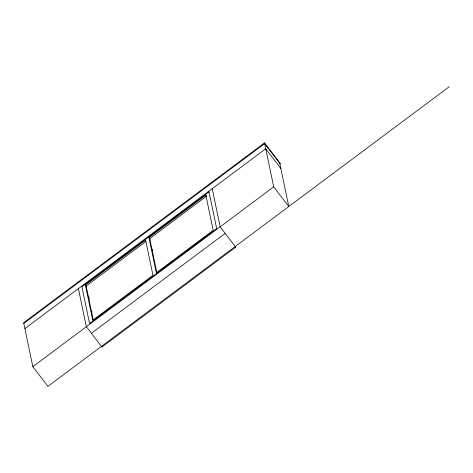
<?xml version="1.0" encoding="UTF-8"?>
<svg xmlns="http://www.w3.org/2000/svg" width="473" height="473" viewBox="0 0 473 473"><rect width="100%" height="100%" fill="white"/><g stroke="black" fill="none" stroke-linecap="round" stroke-linejoin="round"><path stroke-width="0.71" d="M23.804 323.426L264.667 143.621L280.247 163.954L280.093 163.22L264.513 142.887L23.65 322.692L32.838 366.664L47.915 386.34L449.35 86.66M24.874 328.558L265.737 148.747L280.814 168.423M85.394 285.071L145.613 240.118L152.962 275.292L92.743 320.245L85.394 285.071L86.654 286.709M205.826 195.166L213.175 230.339L156.303 272.797L148.96 237.623L205.826 195.166L206.666 196.26M145.773 241.543L86.151 286.053L93.347 320.511M206.583 196.147L149.71 238.605L156.758 272.342M32.838 366.664L273.696 186.853L264.513 142.887M91.384 333.264L225.201 233.372M78.4 288.601L86.358 326.707L101.943 347.04L235.755 247.143L235.601 246.415M273.696 186.853L288.778 206.53L279.744 163.297M235.755 247.143L220.17 226.809L212.211 188.703M148.96 237.623L150.213 239.261M152.312 249.312L152.613 250.743M101.79 346.307L101.943 347.04M88.605 296.045L89.202 298.912M91.75 311.116L92.052 312.552M209.019 191.937L81.9 286.833L89.551 323.473L216.675 228.577L209.019 191.937"/></g></svg>
